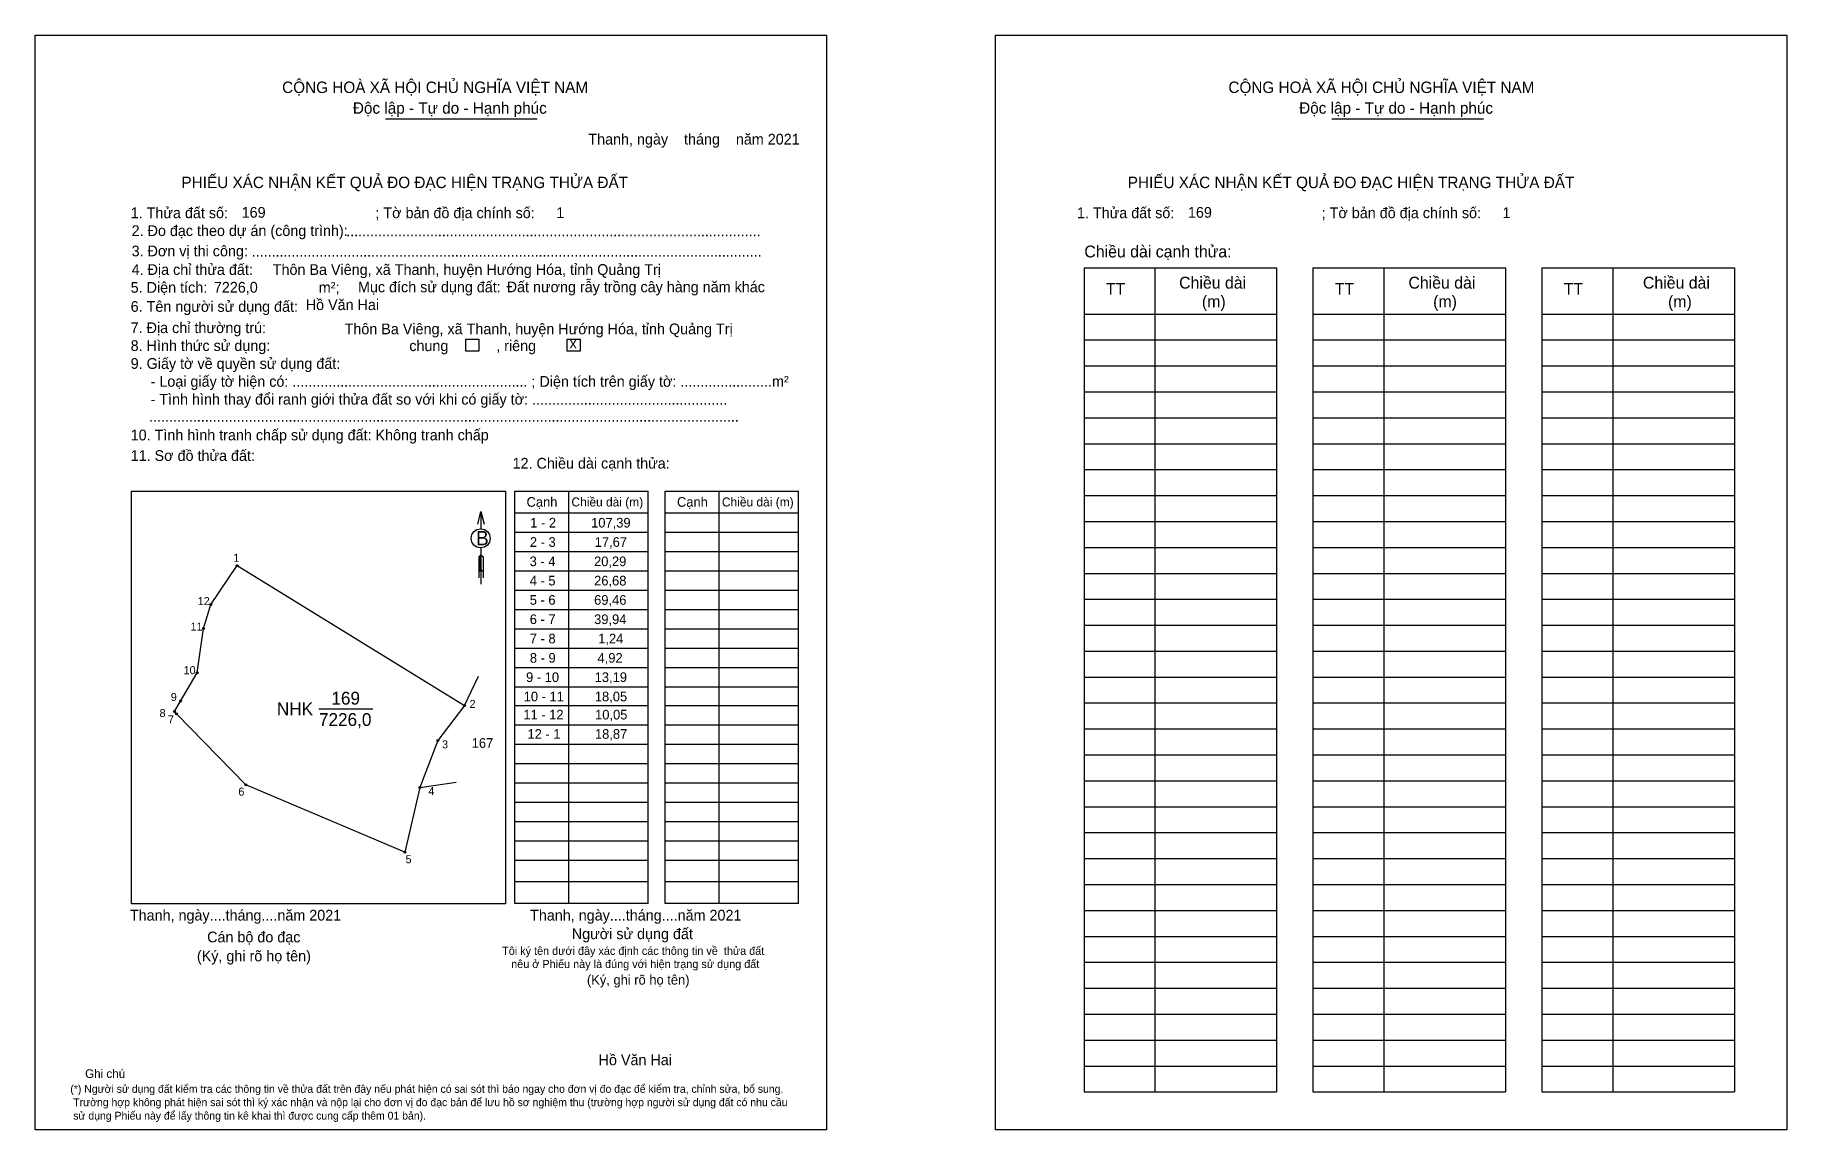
# Model space of a CAD drawing. Extents: x 545686 to 546391, y 1826506 to 1826947.
import ezdxf

# ---------------------------------------------------------------- set-up
doc = ezdxf.new("R2010")
doc.units = 0
for name, color, linetype in [('CanhThua', 7, 'Continuous'), ('kqddKhungInTrang1', 7, 'Continuous'), ('kqddKhungInTrang2', 7, 'Continuous'), ('kqddNoiDung', 7, 'Continuous'), ('kqddTemplate', 7, 'Continuous'), ('MocDinhThua', 7, 'Continuous'), ('NhanDiaChinhThua', 7, 'Continuous'), ('NhanTuCan', 7, 'Continuous'), ('RauThua', 7, 'Continuous'), ('SoHieuDinhThua', 7, 'Continuous')]:
    doc.layers.add(name, color=color, linetype=linetype)

msp = doc.modelspace()

# ---------------------------------------------------------------- linework, layer by layer
at = {"layer": 'CanhThua'}
for p, q in [((545756.98, 1826717.6), (545767.52, 1826733.25)), ((545767.52, 1826733.25), (545859, 1826677)), ((545754, 1826708), (545756.98, 1826717.6)), ((545751.45, 1826690.13), (545754, 1826708)), ((545744.77, 1826678.76), (545751.45, 1826690.13)), ((545742.28, 1826674.52), (545744.77, 1826678.76)), ((545743.15, 1826673.63), (545742.28, 1826674.52)), ((545771, 1826645), (545743.15, 1826673.63)), ((545859, 1826677), (545848.31, 1826662.93)), ((545848.31, 1826662.93), (545841, 1826644)), ((545835, 1826618), (545771, 1826645)), ((545841, 1826644), (545835, 1826618))]:
    msp.add_line(p, q, dxfattribs=at)
at = {"layer": 'kqddKhungInTrang1'}
msp.add_lwpolyline([(545686.17, 1826946.79), (546004.75, 1826946.79), (546004.75, 1826506.16), (545686.17, 1826506.16)], close=True, dxfattribs=at)
at = {"layer": 'kqddKhungInTrang2'}
msp.add_lwpolyline([(546072.7, 1826946.79), (546391.28, 1826946.79), (546391.28, 1826506.16), (546072.7, 1826506.16)], close=True, dxfattribs=at)
at = {"layer": 'kqddTemplate'}
for p, q in [((545827.28, 1826913.07), (545888.29, 1826913.07)), ((546208.13, 1826913.07), (546269.15, 1826913.07)), ((546108.37, 1826853.17), (546185.83, 1826853.17)), ((546108.37, 1826853.17), (546108.37, 1826521.46)), ((546136.87, 1826853.17), (546136.87, 1826521.46)), ((546185.83, 1826853.17), (546185.83, 1826521.46)), ((546200.51, 1826853.17), (546200.51, 1826521.46)), ((546200.51, 1826853.17), (546277.97, 1826853.17)), ((546229.01, 1826853.17), (546229.01, 1826521.46)), ((546277.97, 1826853.17), (546277.97, 1826521.46)), ((546292.65, 1826853.17), (546292.65, 1826521.46)), ((546292.65, 1826853.17), (546370.11, 1826853.17)), ((546321.15, 1826853.17), (546321.15, 1826521.46)), ((546370.11, 1826853.17), (546370.11, 1826521.46)), ((546108.37, 1826834.51), (546185.83, 1826834.51)), ((546200.51, 1826834.5), (546277.97, 1826834.5)), ((546292.65, 1826834.5), (546370.11, 1826834.5)), ((546108.37, 1826824.07), (546185.83, 1826824.07)), ((546200.51, 1826824.07), (546277.97, 1826824.07)), ((546292.65, 1826824.07), (546370.11, 1826824.07)), ((546108.37, 1826813.64), (546185.83, 1826813.64)), ((546200.51, 1826813.64), (546277.97, 1826813.64)), ((546292.65, 1826813.63), (546370.11, 1826813.63)), ((546108.37, 1826803.2), (546185.83, 1826803.2)), ((546200.51, 1826803.2), (546277.97, 1826803.2)), ((546292.65, 1826803.2), (546370.11, 1826803.2)), ((546108.37, 1826792.77), (546185.83, 1826792.77)), ((546200.51, 1826792.77), (546277.97, 1826792.77)), ((546292.65, 1826792.76), (546370.11, 1826792.76)), ((546108.37, 1826782.33), (546185.83, 1826782.33)), ((546200.51, 1826782.33), (546277.97, 1826782.33)), ((546292.65, 1826782.33), (546370.11, 1826782.33)), ((546108.37, 1826771.9), (546185.83, 1826771.9)), ((546200.51, 1826771.9), (546277.97, 1826771.9)), ((546292.65, 1826771.89), (546370.11, 1826771.89)), ((545879.28, 1826763.17), (545932.95, 1826763.17)), ((545879.28, 1826597.35), (545879.28, 1826763.17)), ((545900.86, 1826763.17), (545900.86, 1826597.35)), ((545932.95, 1826597.35), (545932.95, 1826763.17)), ((545939.82, 1826763.17), (545993.49, 1826763.17)), ((545939.82, 1826597.35), (545939.82, 1826763.17)), ((545961.41, 1826763.17), (545961.41, 1826597.35)), ((545993.49, 1826597.35), (545993.49, 1826763.17)), ((546108.37, 1826761.46), (546185.83, 1826761.46)), ((546200.51, 1826761.46), (546277.97, 1826761.46)), ((546292.65, 1826761.46), (546370.11, 1826761.46)), ((545865.61, 1826755.02), (545865.62, 1826748.06)), ((545879.28, 1826754.49), (545932.95, 1826754.49)), ((545939.82, 1826754.49), (545993.49, 1826754.49)), ((546108.37, 1826751.03), (546185.83, 1826751.03)), ((546200.51, 1826751.03), (546277.97, 1826751.03)), ((546292.65, 1826751.03), (546370.11, 1826751.03)), ((545879.28, 1826746.72), (545932.95, 1826746.72)), ((545939.82, 1826746.72), (545993.49, 1826746.72)), ((545865.64, 1826737.6), (545864.74, 1826736.75)), ((545865.64, 1826737.2), (545864.74, 1826736.35)), ((545865.64, 1826736.81), (545864.74, 1826735.95)), ((545864.74, 1826736.75), (545864.74, 1826728.35)), ((545865.64, 1826736.41), (545864.74, 1826735.56)), ((545865.64, 1826736.01), (545864.74, 1826735.16)), ((545865.64, 1826735.62), (545864.74, 1826734.76)), ((545865.63, 1826740.41), (545865.65, 1826725.77)), ((545865.64, 1826737.6), (545866.55, 1826736.75)), ((545866.55, 1826736.75), (545866.55, 1826728.35)), ((545879.28, 1826738.95), (545932.95, 1826738.95)), ((545939.82, 1826738.95), (545993.49, 1826738.95)), ((546108.37, 1826740.59), (546185.83, 1826740.59)), ((546200.51, 1826740.59), (546277.97, 1826740.59)), ((546292.65, 1826740.59), (546370.11, 1826740.59)), ((545865.64, 1826735.22), (545864.74, 1826734.36)), ((545865.64, 1826734.82), (545864.74, 1826733.97)), ((545865.64, 1826734.43), (545864.74, 1826733.57)), ((545865.64, 1826734.03), (545864.74, 1826733.17)), ((545865.64, 1826733.63), (545864.74, 1826732.77)), ((545865.64, 1826733.23), (545864.74, 1826732.38)), ((545865.64, 1826732.84), (545864.74, 1826731.98)), ((545865.64, 1826732.44), (545864.74, 1826731.58)), ((545865.64, 1826732.04), (545864.74, 1826731.18)), ((545865.65, 1826731.65), (545864.74, 1826730.79)), ((545865.65, 1826731.65), (545866.55, 1826730.79)), ((545879.28, 1826731.18), (545932.95, 1826731.18)), ((545939.82, 1826731.18), (545993.49, 1826731.18)), ((546108.37, 1826730.16), (546185.83, 1826730.16)), ((546200.51, 1826730.16), (546277.97, 1826730.16)), ((546292.65, 1826730.16), (546370.11, 1826730.16)), ((545879.28, 1826723.41), (545932.95, 1826723.41)), ((545939.82, 1826723.41), (545993.49, 1826723.41)), ((545879.28, 1826715.64), (545932.95, 1826715.64)), ((545939.82, 1826715.64), (545993.49, 1826715.64)), ((546108.37, 1826719.72), (546185.83, 1826719.72)), ((546200.51, 1826719.72), (546277.97, 1826719.72)), ((546292.65, 1826719.72), (546370.11, 1826719.72)), ((545879.28, 1826707.86), (545932.95, 1826707.86)), ((545939.82, 1826707.86), (545993.49, 1826707.86)), ((546108.37, 1826709.29), (546185.83, 1826709.29)), ((546200.51, 1826709.29), (546277.97, 1826709.29)), ((546292.65, 1826709.29), (546370.11, 1826709.29)), ((545879.28, 1826700.09), (545932.95, 1826700.09)), ((545939.82, 1826700.09), (545993.49, 1826700.09)), ((546108.37, 1826698.85), (546185.83, 1826698.85)), ((546200.51, 1826698.85), (546277.97, 1826698.85)), ((546292.65, 1826698.85), (546370.11, 1826698.85)), ((545879.28, 1826692.32), (545932.95, 1826692.32)), ((545939.82, 1826692.32), (545993.49, 1826692.32)), ((546108.37, 1826688.42), (546185.83, 1826688.42)), ((546200.51, 1826688.42), (546277.97, 1826688.42)), ((546292.65, 1826688.42), (546370.11, 1826688.42)), ((545879.28, 1826684.55), (545932.95, 1826684.55)), ((545939.82, 1826684.55), (545993.49, 1826684.55)), ((545932.95, 1826676.78), (545879.28, 1826676.78)), ((545993.49, 1826676.78), (545939.82, 1826676.78)), ((546108.37, 1826677.98), (546185.83, 1826677.98)), ((546200.51, 1826677.98), (546277.97, 1826677.98)), ((546292.65, 1826677.98), (546370.11, 1826677.98)), ((545932.95, 1826669.01), (545879.28, 1826669.01)), ((545993.49, 1826669.01), (545939.82, 1826669.01)), ((546108.37, 1826667.55), (546185.83, 1826667.55)), ((546200.51, 1826667.55), (546277.97, 1826667.55)), ((546292.65, 1826667.55), (546370.11, 1826667.55)), ((545932.95, 1826661.24), (545879.28, 1826661.24)), ((545993.49, 1826661.24), (545939.82, 1826661.24)), ((545932.95, 1826653.47), (545879.28, 1826653.47)), ((545993.49, 1826653.47), (545939.82, 1826653.47)), ((546108.37, 1826657.11), (546185.83, 1826657.11)), ((546200.51, 1826657.11), (546277.97, 1826657.11)), ((546292.65, 1826657.11), (546370.11, 1826657.11)), ((545932.95, 1826645.7), (545879.28, 1826645.7)), ((545993.49, 1826645.7), (545939.82, 1826645.7)), ((546108.37, 1826646.68), (546185.83, 1826646.68)), ((546200.51, 1826646.68), (546277.97, 1826646.68)), ((546292.65, 1826646.68), (546370.11, 1826646.68)), ((545932.95, 1826637.93), (545879.28, 1826637.93)), ((545993.49, 1826637.93), (545939.82, 1826637.93)), ((545932.95, 1826630.16), (545879.28, 1826630.16)), ((545993.49, 1826630.16), (545939.82, 1826630.16)), ((546108.37, 1826636.24), (546185.83, 1826636.24)), ((546200.51, 1826636.24), (546277.97, 1826636.24)), ((546292.65, 1826636.24), (546370.11, 1826636.24)), ((546108.37, 1826625.81), (546185.83, 1826625.81)), ((546200.51, 1826625.81), (546277.97, 1826625.81)), ((546292.65, 1826625.81), (546370.11, 1826625.81)), ((545932.95, 1826622.39), (545879.28, 1826622.39)), ((545993.49, 1826622.39), (545939.82, 1826622.39)), ((546108.37, 1826615.37), (546185.83, 1826615.37)), ((546200.51, 1826615.37), (546277.97, 1826615.37)), ((546292.65, 1826615.37), (546370.11, 1826615.37)), ((545932.95, 1826614.62), (545879.28, 1826614.62)), ((545993.49, 1826614.62), (545939.82, 1826614.62)), ((545932.95, 1826605.98), (545879.28, 1826605.98)), ((545993.49, 1826605.98), (545939.82, 1826605.98)), ((546108.37, 1826604.94), (546185.83, 1826604.94)), ((546200.51, 1826604.94), (546277.97, 1826604.94)), ((546292.65, 1826604.94), (546370.11, 1826604.94)), ((545932.95, 1826597.35), (545879.28, 1826597.35)), ((545993.49, 1826597.35), (545939.82, 1826597.35)), ((546108.37, 1826594.5), (546185.83, 1826594.5)), ((546200.51, 1826594.5), (546277.97, 1826594.5)), ((546292.65, 1826594.5), (546370.11, 1826594.5)), ((546108.37, 1826584.07), (546185.83, 1826584.07)), ((546200.51, 1826584.07), (546277.97, 1826584.07)), ((546292.65, 1826584.07), (546370.11, 1826584.07)), ((546108.37, 1826573.63), (546185.83, 1826573.63)), ((546200.51, 1826573.63), (546277.97, 1826573.63)), ((546292.65, 1826573.63), (546370.11, 1826573.63)), ((546108.37, 1826563.2), (546185.83, 1826563.2)), ((546200.51, 1826563.2), (546277.97, 1826563.2)), ((546292.65, 1826563.2), (546370.11, 1826563.2)), ((546108.37, 1826552.76), (546185.83, 1826552.76)), ((546200.51, 1826552.76), (546277.97, 1826552.76)), ((546292.65, 1826552.76), (546370.11, 1826552.76)), ((546108.37, 1826542.33), (546185.83, 1826542.33)), ((546200.51, 1826542.33), (546277.97, 1826542.33)), ((546292.65, 1826542.33), (546370.11, 1826542.33)), ((546108.37, 1826531.89), (546185.83, 1826531.89)), ((546200.51, 1826531.89), (546277.97, 1826531.89)), ((546292.65, 1826531.89), (546370.11, 1826531.89)), ((546108.37, 1826521.46), (546185.83, 1826521.46)), ((546200.51, 1826521.46), (546277.97, 1826521.46)), ((546292.65, 1826521.46), (546370.11, 1826521.46))]:
    msp.add_line(p, q, dxfattribs=at)
for points in [[(545859.57, 1826824.41), (545864.75, 1826824.41), (545864.75, 1826819.58), (545859.57, 1826819.58)], [(545900.33, 1826824.41), (545905.52, 1826824.41), (545905.52, 1826819.58), (545900.33, 1826819.58)], [(545724.93, 1826763.17), (545875.46, 1826763.17), (545875.46, 1826597.2), (545724.93, 1826597.2)]]:
    msp.add_lwpolyline(points, close=True, dxfattribs=at)
msp.add_lwpolyline([(545864.36, 1826749.98), (545865.61, 1826755.02), (545866.87, 1826749.98)], dxfattribs=at)
msp.add_circle((545865.53, 1826744.24), 3.82, dxfattribs=at)
at = {"layer": 'MocDinhThua'}
for centre in [(545767.52, 1826733.25), (545756.98, 1826717.6), (545754, 1826708), (545751.45, 1826690.13), (545744.77, 1826678.76), (545742.28, 1826674.52), (545743.15, 1826673.63), (545859, 1826677), (545848.31, 1826662.93), (545771, 1826645), (545841, 1826644), (545835, 1826618)]:
    msp.add_circle(centre, 0.389, dxfattribs=at)
at = {"layer": 'NhanDiaChinhThua'}
msp.add_line((545800.44, 1826675.62), (545822.14, 1826675.62), dxfattribs=at)
at = {"layer": 'RauThua'}
for p, q in [((545859, 1826677), (545864.68, 1826688.73)), ((545841, 1826644), (545855.7, 1826646.08))]:
    msp.add_line(p, q, dxfattribs=at)

# ---------------------------------------------------------------- texts
at = {"layer": 'kqddNoiDung'}
for s, height, p in [('Thanh, ngày    tháng    năm 2021  ', 4.317, (545908.87, 1826902.73)), ('169', 4.317, (545769.33, 1826873.27)), ('1', 4.32, (545895.94, 1826873.13)), ('169', 4.317, (546150.19, 1826873.27)), ('1', 4.32, (546276.8, 1826873.13)), ('........................................................................................................', 4.31701, (545811.4, 1826865.82)), ('................................................................................................................................', 4.31701, (545773.33, 1826857.65)), ('Đất nương rẫy trồng cây hàng năm khác', 4.317, (545876, 1826843.29)), ('7226,0', 4.317, (545758.15, 1826843.12)), ('Hồ Văn Hai', 4.317, (545795.12, 1826836.1)), ('Thôn Ba Viêng, xã Thanh, huyện Hướng Hóa, tỉnh Quảng Trị', 4.317, (545810.76, 1826826.37)), ('x', 4.32, (545901.29, 1826820.71)), ('1 - 2', 3.885, (545885.48, 1826748.59)), ('107,39', 3.885, (545909.98, 1826748.59)), ('2 - 3', 3.885, (545885.32, 1826740.82)), ('17,67', 3.885, (545911.43, 1826740.82)), ('3 - 4', 3.885, (545885.24, 1826733.05)), ('20,29', 3.885, (545911.15, 1826733.05)), ('4 - 5', 3.885, (545885.26, 1826725.28)), ('26,68', 3.885, (545911.19, 1826725.28)), ('5 - 6', 3.885, (545885.27, 1826717.51)), ('69,46', 3.885, (545911.19, 1826717.51)), ('6 - 7', 3.885, (545885.28, 1826709.74)), ('39,94', 3.885, (545911.18, 1826709.74)), ('7 - 8', 3.885, (545885.3, 1826701.97)), ('1,24', 3.885, (545912.83, 1826701.97)), ('8 - 9', 3.885, (545885.32, 1826694.2)), ('4,92', 3.885, (545912.56, 1826694.2)), ('9 - 10', 3.885, (545883.8, 1826686.43)), ('13,19', 3.885, (545911.42, 1826686.43)), ('10 - 11', 3.885, (545882.84, 1826678.66)), ('18,05', 3.885, (545911.49, 1826678.66)), ('11 - 12', 3.885, (545882.7, 1826671.35)), ('10,05', 3.885, (545911.58, 1826671.35)), ('12 - 1', 3.885, (545884.37, 1826663.58)), ('18,87', 3.885, (545911.52, 1826663.58)), ('Thanh, ngày....tháng....năm 2021', 4.317, (545724.34, 1826590.43)), ('Thanh, ngày....tháng....năm 2021', 4.317, (545885.42, 1826590.43)), ('Hồ Văn Hai', 4.317, (545913, 1826532.21))]:
    msp.add_text(s, height=height, dxfattribs=at).set_placement(p)
at = {"layer": 'kqddTemplate'}
for s, height, p in [('CỘNG HOÀ XÃ HỘI CHỦ NGHĨA VIỆT NAM', 4.6048, (545785.61, 1826923.46)), ('CỘNG HOÀ XÃ HỘI CHỦ NGHĨA VIỆT NAM', 4.6048, (546166.47, 1826923.46)), ('Độc lập - Tự do - Hạnh phúc', 4.6048, (545814.09, 1826915.13)), ('Độc lập - Tự do - Hạnh phúc', 4.6048, (546194.95, 1826915.13)), ('PHIẾU XÁC NHẬN KẾT QUẢ ĐO ĐẠC HIỆN TRẠNG THỬA ĐẤT', 4.6048, (545745.1, 1826885.19)), ('PHIẾU XÁC NHẬN KẾT QUẢ ĐO ĐẠC HIỆN TRẠNG THỬA ĐẤT', 4.6048, (546125.96, 1826885.19)), ('1. Thửa đất số:                                     ; Tờ bản đồ địa chính số:', 4.317, (545724.66, 1826873.09)), ('1. Thửa đất số:                                     ; Tờ bản đồ địa chính số:', 4.317, (546105.52, 1826873.09)), ('2. Đo đạc theo dự án (công trình): ', 4.317, (545725.04, 1826865.9)), ('3. Đơn vị thi công: ', 4.317, (545725.04, 1826857.73)), ('Chiều dài cạnh thửa:', 4.7702, (546108.5, 1826857.3)), ('4. Địa chỉ thửa đất:     Thôn Ba Viêng, xã Thanh, huyện Hướng Hóa, tỉnh Quảng Trị', 4.317, (545725.04, 1826850.26)), ('Mục đích sử dụng đất:', 4.317, (545816.15, 1826843.25)), ('Chiều dài', 4.77, (546146.66, 1826844.75)), ('Chiều dài', 4.77, (546238.93, 1826844.75)), ('Chiều dài', 4.77, (546333.32, 1826844.75)), ('5. Diện tích:                            m²; ', 4.317, (545724.66, 1826843.07)), ('TT', 4.77, (546117.17, 1826842.29)), ('(m)', 4.77, (546155.81, 1826837.17)), ('TT', 4.77, (546209.31, 1826842.29)), ('(m)', 4.77, (546248.88, 1826837.17)), ('TT', 4.77, (546301.45, 1826842.29)), ('(m)', 4.77, (546343.42, 1826837.16)), ('6. Tên người sử dụng đất:', 4.317, (545724.66, 1826835.4)), ('7. Địa chỉ thường trú:', 4.317, (545724.66, 1826826.84)), ('8. Hình thức sử dụng:', 4.317, (545724.66, 1826819.64)), ('chung            , riêng', 4.317, (545836.81, 1826819.6)), ('9. Giấy tờ về quyền sử dụng đất:', 4.317, (545724.66, 1826812.45)), ('     - Loại giấy tờ hiện có: ........................................................... ; Diện tích trên giấy tờ: .......................m²', 4.31701, (545724.66, 1826805.25)), ('     - Tình hình thay đổi ranh giới thửa đất so với khi có giấy tờ: .................................................', 4.31701, (545724.66, 1826798.06)), ('....................................................................................................................................................', 4.31701, (545732.05, 1826791.23)), ('10. Tình hình tranh chấp sử dụng đất: Không tranh chấp', 4.317, (545724.66, 1826783.67)), ('11. Sơ đồ thửa đất:', 4.317, (545724.66, 1826775.4)), ('12. Chiều dài cạnh thửa:', 4.317, (545878.37, 1826772.3)), ('Cạnh', 3.885, (545883.99, 1826756.95)), ('Chiều dài (m)', 3.5975, (545902.07, 1826757.08)), ('Cạnh', 3.885, (545944.54, 1826756.95)), ('Chiều dài (m)', 3.5975, (545962.62, 1826757.08)), ('B', 5.76, (545863.64, 1826741.46)), ('Người sử dụng đất', 4.317, (545902.21, 1826582.95)), ('Cán bộ đo đạc', 4.317, (545755.44, 1826581.65)), ('Tôi ký tên dưới đây xác định các thông tin về  thửa đất ', 3.2637, (545874.16, 1826576.62)), ('(Ký, ghi rõ họ tên)', 4.317, (545751.32, 1826574.02)), ('nêu ở Phiếu này là đúng với hiện trạng sử dụng đất', 3.2637, (545877.8, 1826571.31)), ('(Ký, ghi rõ họ tên)', 3.8853, (545908.29, 1826564.65)), ('Ghi chú', 3.497, (545706.32, 1826527.07)), ('(*) Người sử dụng đất kiểm tra các thông tin về thửa đất trên đây nếu phát hiện có sai sót thì báo ngay cho đơn vị đo đạc để kiểm tra, chỉnh sửa, bổ sung.', 3.1471, (545700.37, 1826521.11)), (' Trường hợp không phát hiện sai sót thì ký xác nhận và nộp lại cho đơn vị đo đạc bản để lưu hồ sơ nghiệm thu (trường hợp người sử dụng đất có nhu cầu', 3.1471, (545700.37, 1826515.73)), (' sử dụng Phiếu này để lấy thông tin kê khai thì được cung cấp thêm 01 bản).', 3.1471, (545700.37, 1826510.34))]:
    msp.add_text(s, height=height, dxfattribs=at).set_placement(p)
at = {"layer": 'NhanDiaChinhThua'}
for s, p in [('169', (545805.44, 1826677.34)), ('NHK', (545783.5, 1826673.04)), ('7226,0', (545800.44, 1826668.74))]:
    msp.add_text(s, height=5.162, dxfattribs=at).set_placement(p)
at = {"layer": 'NhanTuCan'}
msp.add_text('167', height=3.891, dxfattribs=at).set_placement((545861.92, 1826659.94))
at = {"layer": 'SoHieuDinhThua'}
for s, height, p in [('1', 3.24, (545765.99, 1826734.8)), ('12', 3.242, (545751.66, 1826717.38)), ('11', 3.242, (545748.73, 1826707.09)), ('10', 3.242, (545745.97, 1826689.58)), ('9', 3.24, (545740.81, 1826678.78)), ('2', 3.24, (545861.05, 1826675.97)), ('8', 3.24, (545736.29, 1826672.31)), ('7', 3.24, (545739.66, 1826669.74)), ('3', 3.24, (545849.98, 1826659.73)), ('6', 3.24, (545768.01, 1826640.7)), ('4', 3.24, (545844.5, 1826640.95)), ('5', 3.24, (545835.31, 1826613.49))]:
    msp.add_text(s, height=height, dxfattribs=at).set_placement(p)

doc.saveas('drawing.dxf')
